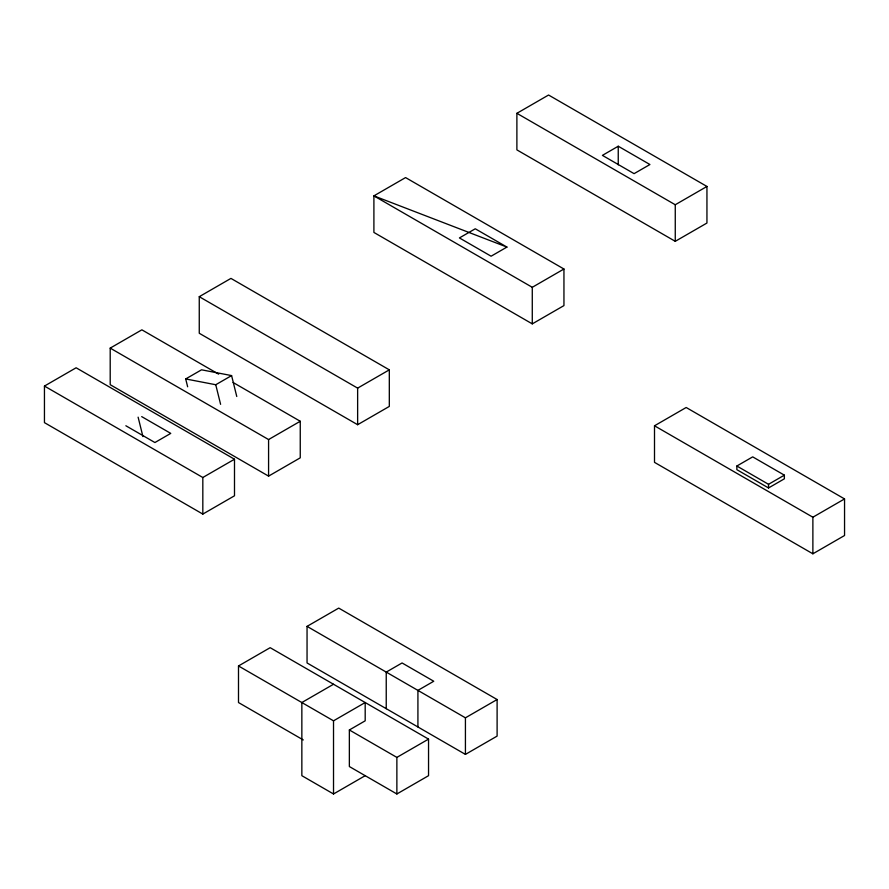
<?xml version="1.0" encoding="UTF-8"?>
<svg xmlns="http://www.w3.org/2000/svg" width="889" height="889" viewBox="0 0 889 889"><rect width="100%" height="100%" fill="white"/><g stroke="black" fill="none" stroke-linecap="round" stroke-linejoin="round"><path stroke-width="1.33" d="M44.45 386.07L76.121 367.779L234.496 459.224L234.496 495.795L202.825 514.086L44.45 422.642L44.45 386.07L202.825 477.504L234.496 459.224M233.062 382.47L300.249 421.264L300.249 457.835L268.578 476.126L110.203 384.693L110.203 348.11L141.873 329.83L218.661 374.158M199.258 296.693L230.94 278.401L389.315 369.846L389.315 406.417L357.634 424.709L199.258 333.264L199.258 296.693L357.634 388.126L389.315 369.846M516.887 113.314L548.569 95.023L706.944 186.457L706.944 223.039L675.262 241.319L516.887 149.885L516.887 113.314L675.262 204.748L706.944 186.457M187.646 386.793L185.701 378.947L201.536 369.813L231.596 375.591L236.763 396.483M618.244 146.229L602.409 155.375L634.09 173.655L649.926 164.521L618.244 146.229L618.244 164.854M185.701 378.947L215.749 384.737L231.596 375.591M506.93 247.075L491.095 256.21L459.424 237.93L475.259 228.784L506.93 247.075L373.902 195.869L373.902 232.44L532.278 323.874L563.948 305.594L563.948 269.011L405.573 177.578L373.902 195.869L532.278 287.303L563.948 269.011M110.203 348.11L268.578 439.555L300.249 421.264M238.496 665.961L270.167 647.681L428.542 739.115L428.542 775.686L396.872 793.977L349.355 766.54L349.355 729.969L365.19 720.823L365.19 702.532L333.519 720.823L238.496 665.961L238.496 702.543L303.282 739.948M307.049 626.378L338.731 608.098L497.107 699.532L497.107 736.103L465.425 754.394L307.049 662.961L307.049 626.378L465.425 717.823L497.107 699.532M654.504 425.787L686.175 407.495L844.55 498.929L844.55 535.511L812.879 553.803L654.504 462.358L654.504 425.787L812.879 517.22L844.55 498.929M333.519 684.252L301.849 702.532L301.849 775.686L333.519 793.977L365.19 775.686M736.859 466.014L752.694 456.868L784.365 475.159L784.365 478.815L768.529 487.961L736.859 469.67L736.859 466.014L768.529 484.305L784.365 475.159M349.355 729.969L396.872 757.395L428.542 739.115M141.695 416.619L170.755 433.388L154.919 442.533L125.86 425.753M215.749 384.737L220.605 404.328M138.117 417.163L142.929 436.588M812.879 517.22L812.879 553.803M768.529 484.305L768.529 487.961M675.262 204.748L675.262 241.319M532.278 287.303L532.278 323.874M465.425 717.823L465.425 754.394M417.919 726.969L417.919 690.386L433.754 681.241L402.072 662.961L386.237 672.106L386.237 708.677M396.872 757.395L396.872 793.977M357.634 388.126L357.634 424.709M333.519 720.823L333.519 793.977M268.578 439.555L268.578 476.126M202.825 477.504L202.825 514.086"/></g></svg>
